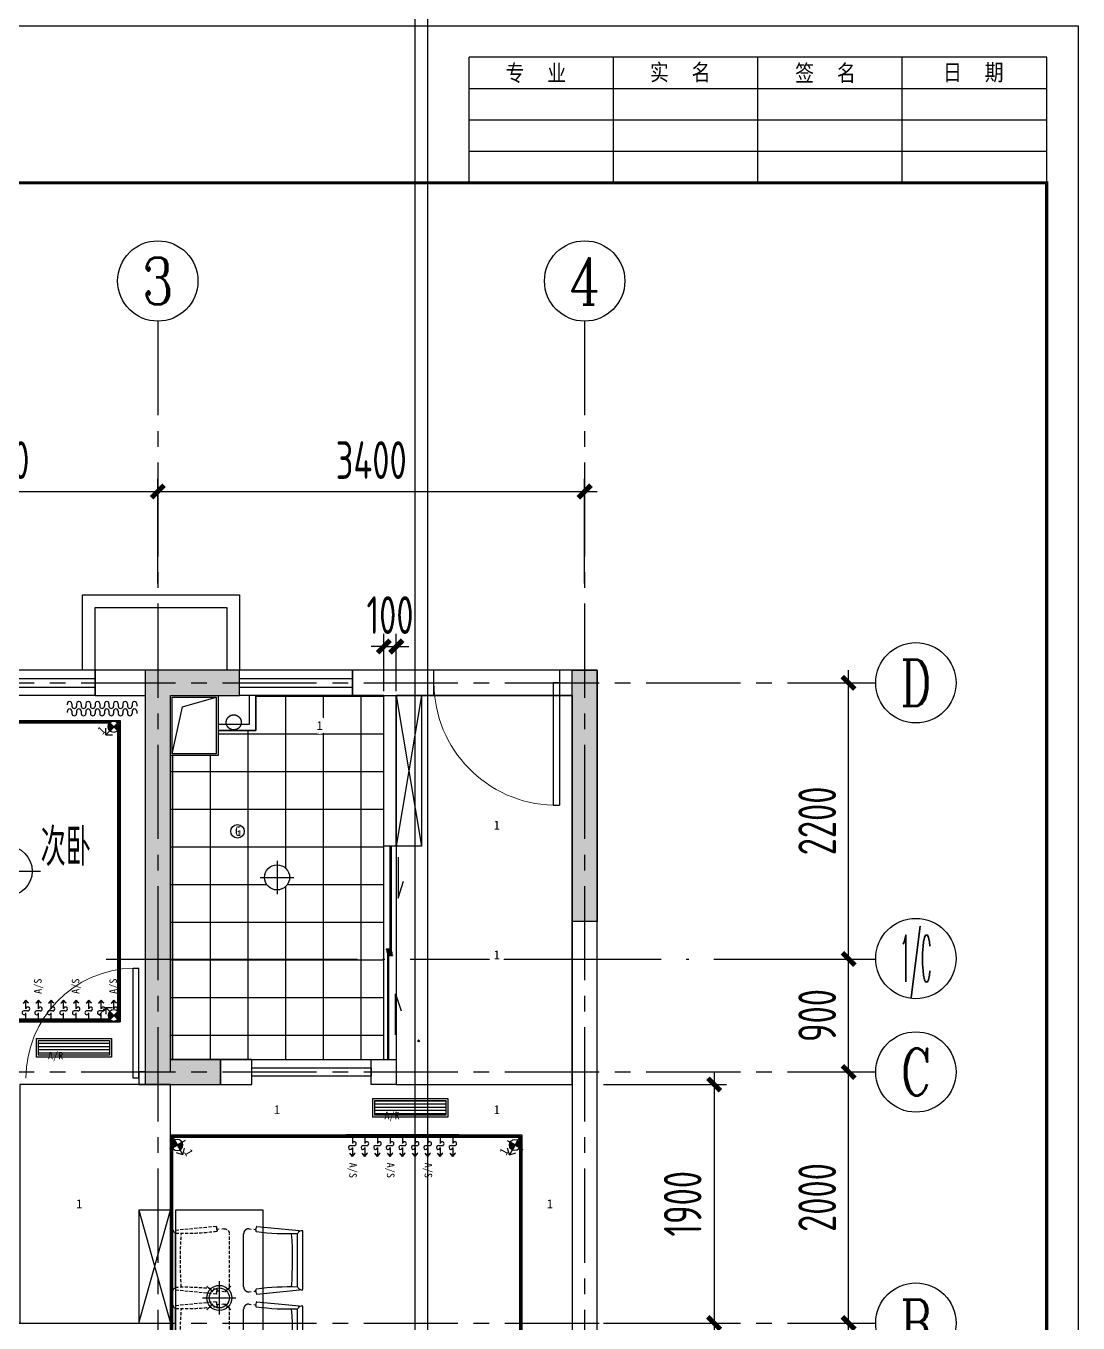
# Model space of a CAD drawing. Header units: millimetres. Extents: x -133666 to 880576, y -269375 to 86941.
# Drawn here: x 28824 to 37204, y -150793 to -140461 of the extents above; entities that cross this region are included whole.
import ezdxf
from ezdxf.enums import TextEntityAlignment as Align

# ---------------------------------------------------------------- set-up
doc = ezdxf.new("R2010")
doc.units = ezdxf.units.MM
doc.header["$LTSCALE"] = 1000
for name, pattern in [('6#轴网(1-4)20181120$0$11 12 17 18 19 20 21 22-ZW$0$DOTE', [2.42, 2, -0.2, 0.02, -0.2]), ('CENTER', [50.8, 31.75, -6.35, 6.35, -6.35]), ('CENTER2', [1.125, 0.75, -0.125, 0.125, -0.125]), ('DASH', [0.35, 0.25, -0.1]), ('DASHED', [19.05, 12.7, -6.35]), ('PS', [3200, 1500, -200, 1500]), ('TRATTEGGIATA2', [0.375, 0.25, -0.125])]:
    doc.linetypes.add(name, pattern=pattern)
doc.layers.get('0').update_dxf_attribs({"linetype": 'CONTINUOUS'})
doc.layers.get('Defpoints').update_dxf_attribs({"color": 6, "linetype": 'CONTINUOUS'})
for name, color, linetype in [('6#轴网(1-4)20181120$0$11 12 17 18 19 20 21 22-ZW$0$AXIS_轴号_A', 8, 'CONTINUOUS'), ('6#轴网(1-4)20181120$0$11 12 17 18 19 20 21 22-ZW$0$AXIS_轴文_A', 8, 'CONTINUOUS'), ('6#轴网(1-4)20181120$0$11 12 17 18 19 20 21 22-ZW$0$AXIS_轴线_A', 8, '6#轴网(1-4)20181120$0$11 12 17 18 19 20 21 22-ZW$0$DOTE'), ('6#轴网(1-4)20181120$0$AXIS_TEXT', 8, 'CONTINUOUS'), ('A-area', 23, 'CONTINUOUS'), ('A-FUR', 8, 'CONTINUOUS'), ('A-烟气道', 105, 'CONTINUOUS'), ('AXIS', 253, 'CENTER'), ('BORDER', 7, 'CONTINUOUS'), ('C-顶面灯具、灯带', 22, 'CONTINUOUS'), ('C-顶面设备（风口、换气扇、投影仪）', 7, 'CONTINUOUS'), ('C-顶面造型线', 32, 'CONTINUOUS'), ('DIM', 3, 'CONTINUOUS'), ('P-窗帘', 146, 'CONTINUOUS'), ('PS', 6, 'PS'), ('PUB_HATCH', 8, 'CONTINUOUS'), ('PUB_TEXT', 7, 'CONTINUOUS'), ('TEXT', 7, 'CONTINUOUS'), ('TQ', 7, 'CONTINUOUS'), ('WALL', 2, 'CONTINUOUS'), ('WINDOW', 4, 'CONTINUOUS'), ('剪力墙', 6, 'CONTINUOUS'), ('栏杆', 142, 'CONTINUOUS'), ('门', 9, 'CONTINUOUS')]:
    doc.layers.add(name, color=color, linetype=linetype)
doc.layers.add('S-ANNO-REVS', color=1, linetype='CONTINUOUS', true_color=0xff0000, plot=False)
doc.styles.add('6#轴网(1-4)20181120$0$11 12 17 18 19 20 21 22-ZW$0$_TCH_AXIS', font='COMPLEX', dxfattribs={"bigfont": 'GBCBIG'})
doc.styles.add('6#轴网(1-4)20181120$0$COMPLEX', font='COMPLEX')
doc.styles.add('DIM', font='', dxfattribs={"width": 0.7})
doc.styles.get("Standard").update_dxf_attribs({"font": 'tssdeng.shx', "bigfont": 'tssdchn.shx'})
doc.styles.add('TSSD_NORM', font='tssdeng.shx', dxfattribs={"bigfont": 'hztxt.shx'})
doc.styles.add('WORD-2', font='simhei.ttf')
doc.styles.add('ZZ', font='tssdeng.shx', dxfattribs={"width": 0.7, "bigfont": 'tssdchn.shx'})
doc.styles.add('图框－2', font='tssdeng.shx', dxfattribs={"width": 0.7, "bigfont": 'TSSDCHN.shx'})
doc.styles.get('DIM').set_extended_font_data('SimSun')
doc.dimstyles.new('TSSD_100_100', dxfattribs={"dimtxt": 300, "dimasz": 100, "dimexe": 100, "dimexo": 250, "dimgap": 100, "dimtad": 1, "dimdec": 0, "dimzin": 0, "dimdsep": 46, "dimtxsty": 'ZZ', "dimblk": 'ARCHTICK', "dimcen": 0, "dimdle": 100, "dimclrd": 256, "dimclrt": 7, "dimadec": 0, "dimazin": 0, "dimtfac": 1, "dimtdec": 0, "dimtix": 1, "dimtmove": 2, "dimatfit": 3, "dimfxl": 0, "dimtolj": 1, "dimtzin": 0, "dimarcsym": 0})
pattern_1 = [(0, (483.662, 0), (9e-15, 25.4), [])]

# ---------------------------------------------------------------- blocks, each defined once
blk = doc.blocks.new('6#轴网(1-4)20181120$0$_AXISO')
at = {"color": 8}
blk.add_circle((0, 0), 0.5, dxfattribs=at)
at = {"layer": '6#轴网(1-4)20181120$0$AXIS_TEXT', "color": 8, "style": '6#轴网(1-4)20181120$0$COMPLEX', "width": 1.041667}
blk.add_attdef('A', text='', height=0.56, dxfattribs=at).set_placement((-0.25, -0.28), (0.25, -0.28), align=Align.FIT)
blk = doc.blocks.new('_ArchTick')
at = {"color": 0, "linetype": 'ByBlock', "const_width": 0.4}
blk.add_lwpolyline([(-0.5, -0.5), (0.5, 0.5)], dxfattribs=at)
blk = doc.blocks.new('*D349')
at = {"layer": 'Defpoints', "color": 0}
for p in [(6800, 10424), (3400, 9440), (6800, 9440)]:
    blk.add_point(p, dxfattribs=at)
at = {"layer": 'DIM', "color": 0, "lineweight": -2}
for p, q in [((3400, 9690), (3400, 10524)), ((6800, 9690), (6800, 10524))]:
    blk.add_line(p, q, dxfattribs=at)
at = {"layer": 'DIM', "lineweight": -2}
blk.add_line((3300, 10424), (6900, 10424), dxfattribs=at)
at = {"layer": 'DIM', "lineweight": -2, "xscale": 100, "yscale": 100, "zscale": 100, "rotation": 180}
blk.add_blockref('_ArchTick', (3400, 10424), dxfattribs=at)
at = {"layer": 'DIM', "lineweight": -2, "xscale": 100, "yscale": 100, "zscale": 100}
blk.add_blockref('_ArchTick', (6800, 10424), dxfattribs=at)
at = {"layer": 'DIM', "color": 7, "insert": (5100, 10674), "char_height": 300, "attachment_point": 5, "style": 'ZZ'}
blk.add_mtext('\\A1;3400', dxfattribs=at)
blk = doc.blocks.new('*D351')
at = {"layer": 'Defpoints', "color": 0}
for p in [(8739, 3800), (8902, 3800), (8739, 100)]:
    blk.add_point(p, dxfattribs=at)
at = {"layer": 'DIM', "lineweight": -2}
blk.add_line((8902, 0), (8902, 3900), dxfattribs=at)
at = {"layer": 'DIM', "color": 0, "lineweight": -2}
for p, q in [((8989, 3800), (9002, 3800)), ((8989, 100), (9002, 100))]:
    blk.add_line(p, q, dxfattribs=at)
at = {"layer": 'DIM', "lineweight": -2, "xscale": 100, "yscale": 100, "zscale": 100}
for p, rotation in [((8902, 3800), 90), ((8902, 100), 270)]:
    blk.add_blockref('_ArchTick', p, dxfattribs=dict(at, rotation=rotation))
at = {"layer": 'DIM', "color": 7, "insert": (8652, 1950), "char_height": 300, "attachment_point": 5, "rotation": 90, "style": 'ZZ'}
blk.add_mtext('\\A1;3700', dxfattribs=at)
blk = doc.blocks.new('*D352')
at = {"layer": 'Defpoints', "color": 0}
for p in [(8739, 5800), (8902, 5800), (8739, 3800)]:
    blk.add_point(p, dxfattribs=at)
at = {"layer": 'DIM', "lineweight": -2}
blk.add_line((8902, 3700), (8902, 5900), dxfattribs=at)
at = {"layer": 'DIM', "color": 0, "lineweight": -2}
for p, q in [((8989, 5800), (9002, 5800)), ((8989, 3800), (9002, 3800))]:
    blk.add_line(p, q, dxfattribs=at)
at = {"layer": 'DIM', "lineweight": -2, "xscale": 100, "yscale": 100, "zscale": 100}
for p, rotation in [((8902, 5800), 90), ((8902, 3800), 270)]:
    blk.add_blockref('_ArchTick', p, dxfattribs=dict(at, rotation=rotation))
at = {"layer": 'DIM', "color": 7, "insert": (8652, 4800), "char_height": 300, "attachment_point": 5, "rotation": 90, "style": 'ZZ'}
blk.add_mtext('\\A1;2000', dxfattribs=at)
blk = doc.blocks.new('*D353')
at = {"layer": 'Defpoints', "color": 0}
for p in [(8739, 6700), (8902, 6700), (8739, 5800)]:
    blk.add_point(p, dxfattribs=at)
at = {"layer": 'DIM', "lineweight": -2}
blk.add_line((8902, 5700), (8902, 6800), dxfattribs=at)
at = {"layer": 'DIM', "color": 0, "lineweight": -2}
for p, q in [((8989, 6700), (9002, 6700)), ((8989, 5800), (9002, 5800))]:
    blk.add_line(p, q, dxfattribs=at)
at = {"layer": 'DIM', "lineweight": -2, "xscale": 100, "yscale": 100, "zscale": 100}
for p, rotation in [((8902, 6700), 90), ((8902, 5800), 270)]:
    blk.add_blockref('_ArchTick', p, dxfattribs=dict(at, rotation=rotation))
at = {"layer": 'DIM', "color": 7, "insert": (8652, 6250), "char_height": 300, "attachment_point": 5, "rotation": 90, "style": 'ZZ'}
blk.add_mtext('\\A1;900', dxfattribs=at)
blk = doc.blocks.new('*D354')
at = {"layer": 'Defpoints', "color": 0}
for p in [(8739, 8900), (8902, 8900), (8739, 6700)]:
    blk.add_point(p, dxfattribs=at)
at = {"layer": 'DIM', "lineweight": -2}
blk.add_line((8902, 6600), (8902, 9000), dxfattribs=at)
at = {"layer": 'DIM', "color": 0, "lineweight": -2}
for p, q in [((8989, 8900), (9002, 8900)), ((8989, 6700), (9002, 6700))]:
    blk.add_line(p, q, dxfattribs=at)
at = {"layer": 'DIM', "lineweight": -2, "xscale": 100, "yscale": 100, "zscale": 100}
for p, rotation in [((8902, 8900), 90), ((8902, 6700), 270)]:
    blk.add_blockref('_ArchTick', p, dxfattribs=dict(at, rotation=rotation))
at = {"layer": 'DIM', "color": 7, "insert": (8652, 7800), "char_height": 300, "attachment_point": 5, "rotation": 90, "style": 'ZZ'}
blk.add_mtext('\\A1;2200', dxfattribs=at)
blk = doc.blocks.new('*D356')
at = {"layer": 'Defpoints', "color": 0}
for p in [(3400, 10424), (800, 9440), (3400, 9440)]:
    blk.add_point(p, dxfattribs=at)
at = {"layer": 'DIM', "color": 0, "lineweight": -2}
for p, q in [((800, 9690), (800, 10524)), ((3400, 9690), (3400, 10524))]:
    blk.add_line(p, q, dxfattribs=at)
at = {"layer": 'DIM', "lineweight": -2}
blk.add_line((700, 10424), (3500, 10424), dxfattribs=at)
at = {"layer": 'DIM', "lineweight": -2, "xscale": 100, "yscale": 100, "zscale": 100, "rotation": 180}
blk.add_blockref('_ArchTick', (800, 10424), dxfattribs=at)
at = {"layer": 'DIM', "lineweight": -2, "xscale": 100, "yscale": 100, "zscale": 100}
blk.add_blockref('_ArchTick', (3400, 10424), dxfattribs=at)
at = {"layer": 'DIM', "color": 7, "insert": (2100, 10674), "char_height": 300, "attachment_point": 5, "style": 'ZZ'}
blk.add_mtext('\\A1;2600', dxfattribs=at)
blk = doc.blocks.new('*D762')
at = {"layer": 'Defpoints', "color": 0}
for p in [(31774, -145404), (31674, -146009), (31774, -146009)]:
    blk.add_point(p, dxfattribs=at)
at = {"layer": 'DIM', "color": 0, "lineweight": -2}
for p, q in [((31674, -145759), (31674, -145304)), ((31774, -145759), (31774, -145304))]:
    blk.add_line(p, q, dxfattribs=at)
at = {"layer": 'DIM', "lineweight": -2}
for p, q in [((31674, -145404), (31574, -145404)), ((31674, -145404), (31774, -145404)), ((31774, -145404), (31874, -145404))]:
    blk.add_line(p, q, dxfattribs=at)
at = {"layer": 'DIM', "lineweight": -2, "xscale": 100, "yscale": 100, "zscale": 100}
blk.add_blockref('_ArchTick', (31674, -145404), dxfattribs=at)
at = {"layer": 'DIM', "lineweight": -2, "xscale": 100, "yscale": 100, "zscale": 100, "rotation": 180}
blk.add_blockref('_ArchTick', (31774, -145404), dxfattribs=at)
at = {"layer": 'DIM', "color": 7, "insert": (31724, -145154), "char_height": 300, "attachment_point": 5, "style": 'ZZ'}
blk.add_mtext('\\A1;100', dxfattribs=at)
blk = doc.blocks.new('_TSHQ_H')
at = {"layer": 'TQ'}
for p, q in [((-92, 0), (-92, 20)), ((0, 20), (-92, 20)), ((-69, 0), (-69, 20)), ((-46, 0), (-46, 20)), ((-23, 0), (-23, 20)), ((0, 0), (0, 20)), ((0, 15), (-92, 15)), ((0, 10), (-92, 10)), ((0, 5), (-92, 5))]:
    blk.add_line(p, q, dxfattribs=at)
at = {"layer": 'TEXT', "style": 'TSSD_NORM'}
for s, p in [('专  业', (-81.37, 15.89)), ('实  名', (-58.38, 16)), ('签  名', (-35.23, 15.89)), ('日  期', (-11.69, 16))]:
    blk.add_text(s, height=3, dxfattribs=at).set_placement(p, align=Align.CENTER)
blk = doc.blocks.new('B20190319225928')
at = {"layer": 'BORDER'}
blk.add_lwpolyline([(0, 0), (0, 29700), (42000, 29700), (42000, 0)], close=True, dxfattribs=at)
at = {"layer": 'BORDER', "const_width": 50}
blk.add_lwpolyline([(2500, 500), (2500, 29200), (41500, 29200), (41500, 500)], close=True, dxfattribs=at)
at = {"layer": 'BORDER', "xscale": 100, "yscale": 100, "zscale": 100, "rotation": 90}
blk.add_blockref('_TSHQ_H', (2500, 29200), dxfattribs=at)
blk = doc.blocks.new('A3ktsjw')
at = {"layer": '栏杆'}
for points in [[(-26114, 169535), (-26114, 170135), (-24864, 170135), (-24864, 169535)], [(-26014, 169535), (-26014, 170035), (-24964, 170035), (-24964, 169535)]]:
    blk.add_lwpolyline(points, dxfattribs=at)
blk = doc.blocks.new('$DorLib2D$00000001')
for p, q in [((0.45, 0.975), (0.5, 0.975)), ((0.45, 0), (0.45, 0.975)), ((0.5, 0), (0.5, 0.975)), ((0.5, 0), (0.45, 0))]:
    blk.add_line(p, q)
at = {"lineweight": 13}
blk.add_arc((0.475, 0), 0.975, 91.4693, 180, dxfattribs=at)
blk = doc.blocks.new('$TCHSYS$WIN2D')
for p, q in [((-0.5, 0.5), (0.5, 0.5)), ((-0.5, 0.5), (-0.5, -0.5)), ((0.5, 0.5), (0.5, -0.5)), ((0.5, 0.1667), (-0.5, 0.1667)), ((0.5, -0.1667), (-0.5, -0.1667)), ((-0.5, -0.5), (0.5, -0.5))]:
    blk.add_line(p, q)
blk = doc.blocks.new('*U766')
at = {"linetype": 'DASHED', "ltscale": 5}
h = blk.add_hatch(dxfattribs=at)
h.set_pattern_fill('ANSI31', color=250, scale=8, angle=315, style=0)
h.set_pattern_definition(pattern_1)
h.paths.add_polyline_path([(584, 16), (584, 134), (16, 134), (16, 16)])
blk.add_line((0, 150), (0, 0))
at = {"color": 251}
blk.add_line((16, 134), (16, 16), dxfattribs=at)
blk.add_lwpolyline([(0, 150), (600, 150), (600, 0), (0, 0)])
blk.add_lwpolyline([(0, 150), (600, 150), (600, 0), (0, 0)])
blk.add_lwpolyline([(16, 134), (584, 134), (584, 16), (16, 16)], dxfattribs=at)
blk.add_lwpolyline([(16, 134), (584, 134), (584, 16), (16, 16)], dxfattribs=at)
at = {"style": 'WORD-2'}
blk.add_attdef('A/S_001', (248, 41), '', height=60, dxfattribs=at)
blk = doc.blocks.new('DIFF-WLL')
at = {"color": 7, "linetype": 'ByBlock'}
for p, q in [((0, 0), (2.05, 0)), ((5, 0), (4.28, 0.61)), ((4.28, 0.61), (4.76, 0)), ((2.95, 0), (4.76, 0)), ((5, 0), (4.28, -0.61)), ((4.28, -0.61), (4.76, 0))]:
    blk.add_line(p, q, dxfattribs=at)
for centre, radius, start, end in [((2.06, 0.44), 0.443, 4.4518, 269.236), ((-3.48, 0.01), 5.99, 356.4344, 4.4518), ((2.94, -0.44), 0.443, 169.2229, 89.236)]:
    blk.add_arc(centre, radius, start, end, dxfattribs=at)
blk = doc.blocks.new('*U388')
at = {"color": 251}
blk.add_line((0, 300), (0, 0), dxfattribs=at)
at = {"color": 251, "xscale": 34.56325301062316, "yscale": 34.56325301062316, "zscale": 34.56325301062316}
for p in [(0, 250), (0, 150), (0, 50)]:
    blk.add_blockref('DIFF-WLL', p, dxfattribs=at)
at = {"style": 'WORD-2'}
blk.add_attdef('A/S', (222, 25), '', height=60, dxfattribs=at)
blk = doc.blocks.new('嵌入式筒灯')
at = {"color": 250}
blk.add_wipeout([(42.2, -42.7), (44.8, -40), (47.2, -37.1), (49.4, -34.1), (51.5, -30.9), (53.3, -27.6), (54.9, -24.2), (56.3, -20.7), (57.5, -17.1), (58.5, -13.5), (59.2, -9.8), (59.7, -6), (60, -2.3), (60, 1.5), (59.8, 5.3), (59.4, 9), (58.7, 12.7), (57.8, 16.4), (56.6, 20), (55.2, 23.5), (53.7, 26.9), (51.9, 30.2), (49.9, 33.4), (47.7, 36.5), (45.3, 39.4), (42.7, 42.2), (40, 44.8), (37.1, 47.2), (34.1, 49.4), (30.9, 51.5), (27.6, 53.3), (24.2, 54.9), (20.7, 56.3), (17.1, 57.5), (13.5, 58.5), (9.8, 59.2), (6, 59.7), (2.3, 60), (-1.5, 60), (-5.3, 59.8), (-9, 59.4), (-12.7, 58.7), (-16.4, 57.8), (-20, 56.6), (-23.5, 55.2), (-26.9, 53.7), (-30.2, 51.9), (-33.4, 49.9), (-36.5, 47.7), (-39.4, 45.3), (-42.2, 42.7), (-44.8, 40), (-47.2, 37.1), (-49.4, 34.1), (-51.5, 30.9), (-53.3, 27.6), (-54.9, 24.2), (-56.3, 20.7), (-57.5, 17.1), (-58.5, 13.5), (-59.2, 9.8), (-59.7, 6), (-60, 2.3), (-60, -1.5), (-59.8, -5.3), (-59.4, -9), (-58.7, -12.7), (-57.8, -16.4), (-56.6, -20), (-55.2, -23.5), (-53.7, -26.9), (-51.9, -30.2), (-49.9, -33.4), (-47.7, -36.5), (-45.3, -39.4), (-42.7, -42.2), (-40, -44.8), (-37.1, -47.2), (-34.1, -49.4), (-30.9, -51.5), (-27.6, -53.3), (-24.2, -54.9), (-20.7, -56.3), (-17.1, -57.5), (-13.5, -58.5), (-9.8, -59.2), (-6, -59.7), (-2.3, -60), (1.5, -60), (5.3, -59.8), (9, -59.4), (12.7, -58.7), (16.4, -57.8), (20, -56.6), (23.5, -55.2), (26.9, -53.7), (30.2, -51.9), (33.4, -49.9), (36.5, -47.7), (39.4, -45.3)], dxfattribs=at)
at = {"color": 251, "style": 'WORD-2'}
blk.add_attdef('1', text='', height=64, dxfattribs=at).set_placement((0, 0), align=Align.MIDDLE)
blk = doc.blocks.new('*U201')
at = {"color": 250}
blk.add_wipeout([(28.1, -28.5), (29.8, -26.7), (31.5, -24.7), (33, -22.7), (34.3, -20.6), (35.5, -18.4), (36.6, -16.1), (37.6, -13.8), (38.4, -11.4), (39, -9), (39.5, -6.5), (39.8, -4), (40, -1.5), (40, 1), (39.9, 3.5), (39.6, 6), (39.1, 8.5), (38.5, 10.9), (37.7, 13.3), (36.8, 15.7), (35.8, 17.9), (34.6, 20.1), (33.2, 22.3), (31.8, 24.3), (30.2, 26.3), (28.5, 28.1), (26.7, 29.8), (24.7, 31.5), (22.7, 33), (20.6, 34.3), (18.4, 35.5), (16.1, 36.6), (13.8, 37.6), (11.4, 38.4), (9, 39), (6.5, 39.5), (4, 39.8), (1.5, 40), (-1, 40), (-3.5, 39.9), (-6, 39.6), (-8.5, 39.1), (-10.9, 38.5), (-13.3, 37.7), (-15.7, 36.8), (-17.9, 35.8), (-20.1, 34.6), (-22.3, 33.2), (-24.3, 31.8), (-26.3, 30.2), (-28.1, 28.5), (-29.8, 26.7), (-31.5, 24.7), (-33, 22.7), (-34.3, 20.6), (-35.5, 18.4), (-36.6, 16.1), (-37.6, 13.8), (-38.4, 11.4), (-39, 9), (-39.5, 6.5), (-39.8, 4), (-40, 1.5), (-40, -1), (-39.9, -3.5), (-39.6, -6), (-39.1, -8.5), (-38.5, -10.9), (-37.7, -13.3), (-36.8, -15.7), (-35.8, -17.9), (-34.6, -20.1), (-33.2, -22.3), (-31.8, -24.3), (-30.2, -26.3), (-28.5, -28.1), (-26.7, -29.8), (-24.7, -31.5), (-22.7, -33), (-20.6, -34.3), (-18.4, -35.5), (-16.1, -36.6), (-13.8, -37.6), (-11.4, -38.4), (-9, -39), (-6.5, -39.5), (-4, -39.8), (-1.5, -40), (1, -40), (3.5, -39.9), (6, -39.6), (8.5, -39.1), (10.9, -38.5), (13.3, -37.7), (15.7, -36.8), (17.9, -35.8), (20.1, -34.6), (22.3, -33.2), (24.3, -31.8), (26.3, -30.2)], dxfattribs=at)
h = blk.add_hatch(color=250)
edge = h.paths.add_edge_path()
edge.add_arc((0, 0), 40, 90, 180)
edge.add_line((-40, 0), (0, 0))
edge.add_line((0, 0), (0, 40))
edge = h.paths.add_edge_path()
edge.add_arc((0, 0), 40, 270, 360)
edge.add_line((40, 0), (0, 0))
edge.add_line((0, 0), (0, -40))
at = {"color": 251}
for p, q in [((-64, 0), (80, 0)), ((-40, 0), (40, 0)), ((0, -64), (0, 64)), ((0, 40), (0, -40)), ((80, 0), (46.4, 33.6)), ((80, 0), (46.4, -33.6))]:
    blk.add_line(p, q, dxfattribs=at)
blk.add_circle((0, 0), 40)
at = {"style": 'WORD-2'}
blk.add_attdef('1', (19.6, -92.8), '', height=60, dxfattribs=at)
blk = doc.blocks.new('条形风口')
at = {"linetype": 'DASHED', "ltscale": 5}
h = blk.add_hatch(dxfattribs=at)
h.set_pattern_fill('ANSI31', color=250, scale=8, angle=315, style=0)
h.set_pattern_definition(pattern_1)
h.paths.add_polyline_path([(584, 16), (584, 134), (16, 134), (16, 16)])
blk.add_line((0, 150), (0, 0))
at = {"color": 251}
blk.add_line((16, 134), (16, 16), dxfattribs=at)
blk.add_lwpolyline([(0, 150), (600, 150), (600, 0), (0, 0)])
blk.add_lwpolyline([(0, 150), (600, 150), (600, 0), (0, 0)])
blk.add_lwpolyline([(16, 134), (584, 134), (584, 16), (16, 16)], dxfattribs=at)
blk.add_lwpolyline([(16, 134), (584, 134), (584, 16), (16, 16)], dxfattribs=at)
at = {"style": 'WORD-2'}
blk.add_attdef('A/S_001', (248, 41), '', height=60, dxfattribs=at)
blk = doc.blocks.new('A$C40BE60D6')
blk.add_circle((180, 180), 180)
at = {"style": '图框－2', "width": 0.7}
blk.add_text('G', height=259, dxfattribs=at).set_placement((127, 54))
at = {"ltscale": 0.15, "insert": (122, 310), "char_height": 250, "width": 119.17, "attachment_point": 1, "style": 'DIM'}
blk.add_mtext('G', dxfattribs=at)
blk = doc.blocks.new('*U197')
at = {"color": 251}
blk.add_circle((0, 0), 120, dxfattribs=at)
at = {"color": 250}
blk.add_wipeout([(105.4, -106.8), (111.9, -100), (118, -92.8), (123.6, -85.2), (128.7, -77.2), (133.3, -69), (137.3, -60.5), (140.9, -51.8), (143.8, -42.8), (146.2, -33.7), (148.1, -24.5), (149.3, -15.1), (150, -5.7), (150, 3.7), (149.5, 13.1), (148.4, 22.5), (146.7, 31.8), (144.4, 40.9), (141.5, 49.9), (138.1, 58.7), (134.2, 67.3), (129.7, 75.5), (124.7, 83.5), (119.2, 91.2), (113.2, 98.5), (106.8, 105.4), (100, 111.9), (92.8, 118), (85.2, 123.6), (77.2, 128.7), (69, 133.3), (60.5, 137.3), (51.8, 140.9), (42.8, 143.8), (33.7, 146.2), (24.5, 148.1), (15.1, 149.3), (5.7, 150), (-3.7, 150), (-13.1, 149.5), (-22.5, 148.4), (-31.8, 146.7), (-40.9, 144.4), (-49.9, 141.5), (-58.7, 138.1), (-67.3, 134.2), (-75.5, 129.7), (-83.5, 124.7), (-91.2, 119.2), (-98.5, 113.2), (-105.4, 106.8), (-111.9, 100), (-118, 92.8), (-123.6, 85.2), (-128.7, 77.2), (-133.3, 69), (-137.3, 60.5), (-140.9, 51.8), (-143.8, 42.8), (-146.2, 33.7), (-148.1, 24.5), (-149.3, 15.1), (-150, 5.7), (-150, -3.7), (-149.5, -13.1), (-148.4, -22.5), (-146.7, -31.8), (-144.4, -40.9), (-141.5, -49.9), (-138.1, -58.7), (-134.2, -67.3), (-129.7, -75.5), (-124.7, -83.5), (-119.2, -91.2), (-113.2, -98.5), (-106.8, -105.4), (-100, -111.9), (-92.8, -118), (-85.2, -123.6), (-77.2, -128.7), (-69, -133.3), (-60.5, -137.3), (-51.8, -140.9), (-42.8, -143.8), (-33.7, -146.2), (-24.5, -148.1), (-15.1, -149.3), (-5.7, -150), (3.7, -150), (13.1, -149.5), (22.5, -148.4), (31.8, -146.7), (40.9, -144.4), (49.9, -141.5), (58.7, -138.1), (67.3, -134.2), (75.5, -129.7), (83.5, -124.7), (91.2, -119.2), (98.5, -113.2)], dxfattribs=at)
at = {"color": 251, "ltscale": 2}
for p, q in [((0, 200), (0, -200)), ((-200, 0), (200, 0))]:
    blk.add_line(p, q, dxfattribs=at)
blk.add_circle((0, 0), 150)
blk = doc.blocks.new('B14-1')
for p, q in [((-933, 124), (-933, 148)), ((-837, 148), (-837, 100)), ((-741, 148), (-741, 100)), ((-645, 148), (-645, 100)), ((-549, 148), (-549, 100)), ((-453, 148), (-453, 100)), ((-357, 148), (-357, 100)), ((-261, 148), (-261, 100)), ((-165, 148), (-165, 100)), ((-69, 148), (-69, 100)), ((27, 148), (27, 100)), ((123, 148), (123, 100)), ((219, 148), (219, 100)), ((315, 148), (315, 100)), ((411, 148), (411, 100)), ((507, 148), (507, 100))]:
    blk.add_line(p, q)
blk.add_lwpolyline([(-933, 124, 0, 0, 0), (-1137, 124, 90, 0, 0), (-1245, 124, 0, 0, 0)], format="xyseb")
for centre, start, end in [((-885, 148), 360, 180.0002), ((-789, 100), 180, 360), ((-693, 148), 360, 180.0002), ((-597, 100), 180, 360), ((-501, 148), 360, 180.0002), ((-405, 100), 180, 360), ((-309, 148), 360, 180.0002), ((-213, 100), 180, 360), ((-117, 148), 360, 180.0002), ((-21, 100), 180, 0), ((75, 148), 0, 180.0002), ((171, 100), 180, 0), ((267, 148), 0, 180.0002), ((363, 100), 180, 0), ((459, 148), 0, 180.0002)]:
    blk.add_arc(centre, 48, start, end)
blk = doc.blocks.new('*U226')
at = {"color": 250}
blk.add_wipeout([(70, -71), (75, -67), (79, -62), (82, -57), (86, -51), (89, -46), (92, -40), (94, -35), (96, -29), (97, -22), (99, -16), (100, -10), (100, -4), (100, 2), (100, 9), (99, 15), (98, 21), (96, 27), (94, 33), (92, 39), (89, 45), (86, 50), (83, 56), (79, 61), (75, 66), (71, 70), (67, 75), (62, 79), (57, 82), (51, 86), (46, 89), (40, 92), (35, 94), (29, 96), (22, 97), (16, 99), (10, 100), (4, 100), (-2, 100), (-9, 100), (-15, 99), (-21, 98), (-27, 96), (-33, 94), (-39, 92), (-45, 89), (-50, 86), (-56, 83), (-61, 79), (-66, 75), (-70, 71), (-75, 67), (-79, 62), (-82, 57), (-86, 51), (-89, 46), (-92, 40), (-94, 35), (-96, 29), (-97, 22), (-99, 16), (-100, 10), (-100, 4), (-100, -2), (-100, -9), (-99, -15), (-98, -21), (-96, -27), (-94, -33), (-92, -39), (-89, -45), (-86, -50), (-83, -56), (-79, -61), (-75, -66), (-71, -70), (-67, -75), (-62, -79), (-57, -82), (-51, -86), (-46, -89), (-40, -92), (-35, -94), (-29, -96), (-22, -97), (-16, -99), (-10, -100), (-4, -100), (2, -100), (9, -100), (15, -99), (21, -98), (27, -96), (33, -94), (39, -92), (45, -89), (50, -86), (56, -83), (61, -79), (66, -75)], dxfattribs=at)
at = {"color": 251, "ltscale": 2}
for p, q in [((0, 133), (0, -133)), ((-133, 0), (133, 0)), ((-98, 94), (-51, 48)), ((48, 51), (91, 94)), ((-98, -94), (-51, -48)), ((48, -51), (91, -94))]:
    blk.add_line(p, q, dxfattribs=at)
blk.add_circle((0, 0), 100)
at = {"color": 251}
blk.add_circle((0, 0), 80, dxfattribs=at)
blk = doc.blocks.new('*D780')
at = {"layer": 'Defpoints', "color": 0}
for p in [(33174, -148893), (33174, -150793), (34305, -150793)]:
    blk.add_point(p, dxfattribs=at)
at = {"layer": 'DIM', "color": 0, "lineweight": -2}
for p, q in [((33424, -148893), (34405, -148893)), ((33424, -150793), (34405, -150793))]:
    blk.add_line(p, q, dxfattribs=at)
at = {"layer": 'DIM', "lineweight": -2}
blk.add_line((34305, -148793), (34305, -150893), dxfattribs=at)
at = {"layer": 'DIM', "lineweight": -2, "xscale": 100, "yscale": 100, "zscale": 100}
for p, rotation in [((34305, -148893), 90), ((34305, -150793), 270)]:
    blk.add_blockref('_ArchTick', p, dxfattribs=dict(at, rotation=rotation))
at = {"layer": 'DIM', "color": 7, "insert": (34055, -149843), "char_height": 300, "attachment_point": 5, "rotation": 90, "style": 'ZZ'}
blk.add_mtext('\\A1;1900', dxfattribs=at)
blk = doc.blocks.new('chair4')
at = {"linetype": 'DASH', "ltscale": 200}
for p, q in [((-470, 211), (-470, -211)), ((-426, 250), (-410, 249)), ((-426, -250), (-410, -249))]:
    blk.add_line(p, q, dxfattribs=at)
at = {"ltscale": 20}
for p, q in [((-389, 247), (-372, 245)), ((-365, 269), (0, 234)), ((-40, 214), (-40, -214)), ((0, 234), (0, -234)), ((-389, -247), (-372, -245)), ((-365, -269), (0, -234))]:
    blk.add_line(p, q, dxfattribs=at)
at = {"linetype": 'DASH', "ltscale": 200, "extrusion": (0, 0, -1)}
for centre, start_param, end_param in [((-430, 211), 3.926991, 5.586837), ((-430, -211), 2.267145, 3.926991)]:
    blk.add_ellipse(centre, major_axis=(28.3, 28.3), ratio=1, start_param=start_param, end_param=end_param, dxfattribs=at)
at = {"ltscale": 20, "extrusion": (0, 0, -1)}
for centre, major_axis, ratio, start_param, end_param in [((-366, 237), (5.66, -5.66), 1, 0.914477, 2.702691), ((-440, 264), (50.3, 50.3), 1, 0.774487, 1.131895), ((-365, 265), (2.83, 2.83), 1, 3.91608, 5.586837), ((-125, 1886), (-1792, 85), 0.932857, 4.621064, 4.803714), ((-2033, -2), (-3, 2384), 0.819086, 1.481782, 1.659811), ((-6, 198), (26.3, 26.3), 1, 4.375488, 5.671939), ((-366, -237), (5.66, 5.66), 1, 3.580494, 5.368708), ((-440, -264), (50.3, -50.3), 1, -1.131895, -0.774487), ((-365, -265), (2.83, -2.83), 1, 0.696349, 2.367105), ((-125, -1886), (1792, 85), 0.932857, 4.621064, 4.803714), ((-6, -198), (26.3, 26.3), 1, 2.182042, 3.478494)]:
    blk.add_ellipse(centre, major_axis=major_axis, ratio=ratio, start_param=start_param, end_param=end_param, dxfattribs=at)
blk = doc.blocks.new('222')
at = {"linetype": 'TRATTEGGIATA2', "ltscale": 0.1}
for p, q in [((131, 375), (166, 740)), ((669, 375), (634, 740)), ((731, 375), (766, 740)), ((1269, 375), (1234, 740)), ((150, 314), (151, 330)), ((153, 351), (155, 368)), ((647, 351), (645, 368)), ((650, 314), (649, 330)), ((750, 314), (751, 330)), ((753, 351), (755, 368)), ((1247, 351), (1245, 368)), ((1250, 314), (1249, 330)), ((189, 270), (611, 270)), ((789, 270), (1211, 270))]:
    blk.add_line(p, q, dxfattribs=at)
at = {"ltscale": 20}
for p, q in [((166, 740), (634, 740)), ((766, 740), (1234, 740)), ((186, 700), (614, 700)), ((786, 700), (1214, 700))]:
    blk.add_line(p, q, dxfattribs=at)
blk.add_lwpolyline([(0, 0), (1400, 0), (1400, 700), (0, 700)], close=True)
at = {"ltscale": 20, "extrusion": (0, 0, -1)}
for centre, start_param, end_param in [((202, 734), 4.375488, 5.671939), ((598, 734), 2.182042, 3.478494), ((802, 734), 4.375488, 5.671939), ((1198, 734), 2.182042, 3.478494)]:
    blk.add_ellipse(centre, major_axis=(-26.3, 26.3), ratio=1, start_param=start_param, end_param=end_param, dxfattribs=at)
at = {"linetype": 'TRATTEGGIATA2', "ltscale": 0.1, "extrusion": (0, 0, -1)}
for centre, major_axis, ratio, start_param, end_param in [((-1486, 615), (85, 1792), 0.932857, 1.479471, 1.662121), ((402, -1293), (2384, 3), 0.819086, 4.623375, 4.801403), ((2286, 615), (-85, 1792), 0.932857, 4.621064, 4.803714), ((-886, 615), (85, 1792), 0.932857, 1.479471, 1.662121), ((1002, -1293), (2384, 3), 0.819086, 4.623375, 4.801403), ((2886, 615), (-85, 1792), 0.932857, 4.621064, 4.803714), ((135, 375), (-2.83, 2.83), 1, 3.91608, 5.586837), ((136, 300), (-50.3, 50.3), 1, 0.774487, 1.131895), ((189, 310), (-28.3, 28.3), 1, 3.926991, 5.586837), ((163, 374), (5.66, 5.66), 1, 0.914477, 2.702691), ((611, 310), (-28.3, 28.3), 1, 2.267145, 3.926991), ((637, 374), (-5.66, 5.66), 1, 3.580494, 5.368708), ((664, 300), (50.3, 50.3), 1, -1.131895, -0.774487), ((665, 375), (2.83, 2.83), 1, 0.696349, 2.367105), ((735, 375), (-2.83, 2.83), 1, 3.91608, 5.586837), ((736, 300), (-50.3, 50.3), 1, 0.774487, 1.131895), ((789, 310), (-28.3, 28.3), 1, 3.926991, 5.586837), ((763, 374), (5.66, 5.66), 1, 0.914477, 2.702691), ((1211, 310), (-28.3, 28.3), 1, 2.267145, 3.926991), ((1237, 374), (-5.66, 5.66), 1, 3.580494, 5.368708), ((1264, 300), (50.3, 50.3), 1, -1.131895, -0.774487), ((1265, 375), (2.83, 2.83), 1, 0.696349, 2.367105)]:
    blk.add_ellipse(centre, major_axis=major_axis, ratio=ratio, start_param=start_param, end_param=end_param, dxfattribs=at)
at = {"xscale": -1, "rotation": 90}
for p in [(400, -314), (1000, -314)]:
    blk.add_blockref('chair4', p, dxfattribs=at)
blk = doc.blocks.new('B20190222125856')
at = {"layer": '6#轴网(1-4)20181120$0$11 12 17 18 19 20 21 22-ZW$0$AXIS_轴线_A'}
blk.add_line((2989.5, 6700), (9118.2, 6700), dxfattribs=at)
at = {"layer": 'AXIS', "linetype": 'CENTER2'}
for p, q in [((3400, 11781), (3400, -2685.7)), ((6800, 11781), (6800, -2685.7)), ((-2834.7, 8900), (9118.1, 8900)), ((-2834.7, 5800), (9118.1, 5800)), ((-2834.7, 3800), (9118.1, 3800))]:
    blk.add_line(p, q, dxfattribs=at)
at = {"layer": '6#轴网(1-4)20181120$0$11 12 17 18 19 20 21 22-ZW$0$AXIS_轴号_A'}
ref = blk.add_blockref('6#轴网(1-4)20181120$0$_AXISO', (3400, 12101), dxfattribs=dict(at, xscale=640, yscale=640, zscale=640))
ref.add_attrib('A', '3', dxfattribs={"layer": '6#轴网(1-4)20181120$0$11 12 17 18 19 20 21 22-ZW$0$AXIS_轴文_A', "height": 372.8, "style": '6#轴网(1-4)20181120$0$11 12 17 18 19 20 21 22-ZW$0$_TCH_AXIS'}).set_placement((3275.7, 11914.6), (3524.3, 11914.6), align=Align.FIT)
ref = blk.add_blockref('6#轴网(1-4)20181120$0$_AXISO', (6800, 12101), dxfattribs=dict(at, xscale=640, yscale=640, zscale=640))
ref.add_attrib('A', '4', dxfattribs={"layer": '6#轴网(1-4)20181120$0$11 12 17 18 19 20 21 22-ZW$0$AXIS_轴文_A', "height": 372.8, "style": '6#轴网(1-4)20181120$0$11 12 17 18 19 20 21 22-ZW$0$_TCH_AXIS', "width": 0.875}).set_placement((6675.7, 11914.6), (6924.3, 11914.6), align=Align.FIT)
at = {"layer": '6#轴网(1-4)20181120$0$11 12 17 18 19 20 21 22-ZW$0$AXIS_轴号_A', "color": 6}
ref = blk.add_blockref('6#轴网(1-4)20181120$0$_AXISO', (9438.1, 8900), dxfattribs=dict(at, xscale=640, yscale=640, zscale=640))
ref.add_attrib('A', 'D', dxfattribs={"layer": '6#轴网(1-4)20181120$0$11 12 17 18 19 20 21 22-ZW$0$AXIS_轴文_A', "height": 372.8, "style": '6#轴网(1-4)20181120$0$11 12 17 18 19 20 21 22-ZW$0$_TCH_AXIS', "width": 0.823529}).set_placement((9313.9, 8713.6), (9562.4, 8713.6), align=Align.FIT)
ref = blk.add_blockref('6#轴网(1-4)20181120$0$_AXISO', (9438.2, 6703.8), dxfattribs=dict(at, xscale=640, yscale=640, zscale=640))
ref.add_attrib('A', '1/C', dxfattribs={"layer": '6#轴网(1-4)20181120$0$11 12 17 18 19 20 21 22-ZW$0$AXIS_轴文_A', "height": 372.76, "style": '6#轴网(1-4)20181120$0$11 12 17 18 19 20 21 22-ZW$0$_TCH_AXIS', "width": 0.269231}).set_placement((9313.9, 6517.5), (9562.4, 6517.5), align=Align.FIT)
ref = blk.add_blockref('6#轴网(1-4)20181120$0$_AXISO', (9438.1, 5800), dxfattribs=dict(at, xscale=640, yscale=640, zscale=640))
ref.add_attrib('A', 'C', dxfattribs={"layer": '6#轴网(1-4)20181120$0$11 12 17 18 19 20 21 22-ZW$0$AXIS_轴文_A', "height": 372.8, "style": '6#轴网(1-4)20181120$0$11 12 17 18 19 20 21 22-ZW$0$_TCH_AXIS', "width": 0.933333}).set_placement((9313.9, 5613.6), (9562.4, 5613.6), align=Align.FIT)
ref = blk.add_blockref('6#轴网(1-4)20181120$0$_AXISO', (9438.1, 3800), dxfattribs=dict(at, xscale=640, yscale=640, zscale=640))
ref.add_attrib('A', 'B', dxfattribs={"layer": '6#轴网(1-4)20181120$0$11 12 17 18 19 20 21 22-ZW$0$AXIS_轴文_A', "height": 372.8, "style": '6#轴网(1-4)20181120$0$11 12 17 18 19 20 21 22-ZW$0$_TCH_AXIS', "width": 0.823529}).set_placement((9313.9, 3613.6), (9562.4, 3613.6), align=Align.FIT)
at = {"layer": 'DIM'}
for base, p1, p2, picture, middle in [((3400, 10424), (800, 9440.5), (3400, 9440.5), '*D356', (2100, 10674)), ((6800, 10424), (3400, 9440.5), (6800, 9440.5), '*D349', (5100, 10674))]:
    dim = blk.add_linear_dim(base=base, p1=p1, p2=p2, dimstyle='TSSD_100_100', dxfattribs=at)
    dim.commit()
    dim.dimension.update_dxf_attribs({"geometry": picture, "text_midpoint": middle})
for base, p1, p2, picture, middle in [((8902.1, 8900), (8738.9, 6700), (8738.9, 8900), '*D354', (8652.1, 7800)), ((8902.1, 6700), (8738.9, 5800), (8738.9, 6700), '*D353', (8652.1, 6250)), ((8902.1, 5800), (8738.9, 3800), (8738.9, 5800), '*D352', (8652.1, 4800)), ((8902.1, 3800), (8738.9, 100), (8738.9, 3800), '*D351', (8652.1, 1950))]:
    dim = blk.add_linear_dim(base=base, p1=p1, p2=p2, angle=90, dimstyle='TSSD_100_100', dxfattribs=at)
    dim.commit()
    dim.dimension.update_dxf_attribs({"geometry": picture, "text_midpoint": middle})

msp = doc.modelspace()

# ---------------------------------------------------------------- hatches: boundary and pattern name
at = {"layer": 'C-顶面造型线'}
h = msp.add_hatch(dxfattribs=at)
h.set_pattern_fill('_USER,_O', color=35, scale=300, double=1, pattern_type=0)
h.set_pattern_definition([(0, (26692.9, 2400), (0, 300), []), (90, (26692.9, 2400), (-300, 2e-14), [])])
h.paths.add_polyline_path([(29974, -148693.3), (31674, -148693.3), (31674, -145793.3), (30654, -145793.3), (30654, -146073.3), (30354, -146073.3), (30354, -146273.3), (29974, -146273.3)])
at = {"layer": 'PUB_HATCH'}
for points in [[(30374, -148693.3), (29974, -148693.3), (29974, -145793.3), (30524, -145793.3), (30524, -145593.3), (29774, -145593.3), (29774, -148893.3), (29974, -148893.3), (30374, -148893.3)], [(33174, -145593.3), (33374, -145593.3), (33374, -147593.3), (33174, -147593.3), (33174, -145793.3)]]:
    msp.add_hatch(color=256, dxfattribs=at).paths.add_polyline_path(points)
at = {"layer": '门'}
h = msp.add_hatch(dxfattribs=at)
h.set_pattern_fill('!PYH_GALSSC', color=250, scale=10, angle=450, style=0)
h.set_pattern_definition([(315, (31733.967, -146803.919), (9.9999, 9.9999), []), (45, (31733.967, -146803.919), (-9.9999, 9.9999), [])])
h.paths.add_polyline_path([(31726, -146991.3), (31732, -146991.3), (31734, -146993.3), (31734, -147844.3), (31732, -147846.3), (31726, -147846.3), (31724, -147844.3), (31724, -146993.3)])
h = msp.add_hatch(dxfattribs=at)
h.set_pattern_fill('!PYH_GALSSC', color=250, scale=10, angle=450, style=0)
h.set_pattern_definition([(45, (31713.967, -148775.734), (9.9999, -9.9999), []), (315, (31713.967, -148775.734), (-9.9999, -9.9999), [])])
h.paths.add_polyline_path([(31706, -148688.3), (31712, -148688.3), (31714, -148686.3), (31714, -147835.4), (31712, -147833.4), (31706, -147833.4), (31704, -147835.4), (31704, -148686.3)])

# ---------------------------------------------------------------- linework, layer by layer
at = {"layer": 'A-FUR'}
for p, q in [((31774, -145793.3), (31974, -146993.3)), ((31974, -145793.3), (31774, -146993.3)), ((29724, -150793.3), (29974, -149893.3)), ((29724, -149893.3), (29974, -150793.3))]:
    msp.add_line(p, q, dxfattribs=at)
for p in [(31924, -60536.6), (32024, -60536.6)]:
    msp.add_xline(p, (0, 1), dxfattribs=at)
for points in [[(31974, -146993.3), (31774, -146993.3), (31774, -145793.3), (31974, -145793.3)], [(29974, -150793.3), (29974, -149893.3), (29724, -149893.3), (29724, -150793.3)]]:
    msp.add_lwpolyline(points, close=True, dxfattribs=at)
at = {"layer": 'A-烟气道'}
for points in [[(29974, -145793.3), (30354, -145793.3), (30354, -146273.3), (29974, -146273.3)], [(29974, -145793.3), (30354, -145793.3), (30354, -146273.3), (29974, -146273.3)], [(29989, -145808.3), (30339, -145808.3), (30339, -146258.3), (29989, -146258.3)], [(29989, -145808.3), (30339, -145808.3), (30339, -146258.3), (29989, -146258.3)]]:
    msp.add_lwpolyline(points, close=True, dxfattribs=at)
msp.add_lwpolyline([(29989, -146258.3), (30071.8, -145885.5), (30339, -145808.3)], dxfattribs=at)
msp.add_lwpolyline([(29989, -146258.3), (30071.8, -145885.5), (30339, -145808.3)], dxfattribs=at)
at = {"layer": 'C-顶面造型线'}
for points in [[(31774, -148893.3), (33174, -148893.3), (33174, -145793.3), (31774, -145793.3)], [(27774, -145993.3), (29574, -145993.3), (29574, -148393.3), (27774, -148393.3)], [(29974, -148893.3), (28774, -148893.3), (28774, -150793.3), (29974, -150793.3)], [(32774, -154193.3), (29974, -154193.3), (29974, -149293.3), (32774, -149293.3)]]:
    msp.add_lwpolyline(points, close=True, dxfattribs=at)
at = {"layer": 'C-顶面造型线', "color": 35}
for points in [[(27784, -146003.3), (29564, -146003.3), (29564, -148383.3), (27784, -148383.3)], [(27794, -146013.3), (29554, -146013.3), (29554, -148373.3), (27794, -148373.3)], [(32764, -154183.3), (29984, -154183.3), (29984, -149303.3), (32764, -149303.3)], [(32754, -154173.3), (29994, -154173.3), (29994, -149313.3), (32754, -149313.3)]]:
    msp.add_lwpolyline(points, close=True, dxfattribs=at)
at = {"layer": 'PS', "ltscale": 0.5}
msp.add_circle((30479, -146008.3), 60, dxfattribs=at)
at = {"layer": 'S-ANNO-REVS'}
for p in [(32574, -146826.7), (32574, -147860)]:
    msp.add_point(p, dxfattribs=at)
at = {"layer": 'WALL'}
msp.add_line((32074, -145793.3), (33074, -145793.3), dxfattribs=at)
for points in [[(32074, -145793.3), (32074, -145593.3), (31424, -145593.3), (31424, -145593.3), (31424, -145793.3)], [(31674, -145793.3), (31774, -145793.3), (31774, -146993.3), (31674, -146993.3)], [(30624, -148693.3), (30374, -148693.3), (30374, -148893.3), (30624, -148893.3)]]:
    msp.add_lwpolyline(points, close=True, dxfattribs=at)
for points in [[(30354, -146073.3), (30654, -146073.3), (30654, -145793.3)], [(30354, -146023.3), (30604, -146023.3), (30604, -145793.3)]]:
    msp.add_lwpolyline(points, dxfattribs=at)
at = {"layer": 'WALL', "elevation": 0}
msp.add_lwpolyline([(31574, -148693.3), (31774, -148693.3), (31774, -148893.3), (31574, -148893.3)], close=True, dxfattribs=at)
at = {"layer": 'WINDOW'}
msp.add_line((33074, -145593.3, 0), (32074, -145593.3, 0), dxfattribs=at)
msp.add_line((33074, -145593.3, 0), (32074, -145593.3, 0), dxfattribs=at)
msp.add_lwpolyline([(30624, -148760), (31574, -148760), (31574, -148826.7), (30624, -148826.7)], close=True, dxfattribs=at)
at = {"layer": '剪力墙', "elevation": 0}
for points in [[(30374, -148693.3), (29974, -148693.3), (29974, -145793.3), (30524, -145793.3), (30524, -145593.3), (29774, -145593.3), (29774, -148893.3), (29974, -148893.3), (30374, -148893.3)], [(30374, -148693.3), (29974, -148693.3), (29974, -145793.3), (30524, -145793.3), (30524, -145593.3), (29774, -145593.3), (29774, -148893.3), (29974, -148893.3), (30374, -148893.3)], [(33174, -145593.3), (33374, -145593.3), (33374, -147593.3), (33174, -147593.3), (33174, -145793.3)], [(33174, -145593.3), (33374, -145593.3), (33374, -147593.3), (33174, -147593.3), (33174, -145793.3)]]:
    msp.add_lwpolyline(points, close=True, dxfattribs=at)
msp.add_lwpolyline([(33174, -145793.3), (33174, -145793.3)], dxfattribs=at)
msp.add_lwpolyline([(33174, -145793.3), (33174, -145793.3)], dxfattribs=at)
at = {"layer": '门', "color": 250}
for p, q in [((31701.7, -147815.8), (31716.2, -147832.2)), ((31701.8, -147832.2), (31715.3, -147815.8)), ((31721.7, -147863.9), (31736.2, -147847.5)), ((31721.8, -147847.5), (31735.3, -147863.9)), ((31944.2, -148552.7), (31958.7, -148536.3)), ((31944.3, -148536.3), (31957.8, -148552.7))]:
    msp.add_line(p, q, dxfattribs=at)
at = {"layer": '门'}
for points in [[(31726, -146991.3), (31732, -146991.3), (31734, -146993.3), (31734, -147844.3), (31732, -147846.3), (31726, -147846.3), (31724, -147844.3), (31724, -146993.3)], [(31706, -148688.3), (31712, -148688.3), (31714, -148686.3), (31714, -147835.4), (31712, -147833.4), (31706, -147833.4), (31704, -147835.4), (31704, -148686.3)]]:
    msp.add_lwpolyline(points, close=True, dxfattribs=at)
for points in [[(31787.4, -147082.6), (31787.4, -147409.2), (31831.3, -147274.2)], [(31724, -147814.6), (31694, -147814.6), (31694, -147819.6), (31701, -147819.6), (31701, -147829.6), (31698, -147829.6), (31698, -147839.6), (31703, -147839.6)], [(31694, -147814.6), (31724, -147814.6), (31724, -147819.6), (31717, -147819.6), (31717, -147829.6), (31720, -147829.6), (31720, -147839.6), (31715, -147839.6), (31715, -147833.4), (31703, -147833.4), (31703, -147838.4)], [(31722.8, -147815.8), (31695.2, -147815.8), (31695.2, -147818.4), (31702.2, -147818.4), (31702.2, -147830.8), (31699.2, -147830.8), (31699.2, -147838.4), (31701.8, -147838.4), (31701.8, -147832.2), (31716.2, -147832.2), (31716.2, -147838.4), (31718.8, -147838.4), (31718.8, -147830.8), (31715.8, -147830.8), (31715.8, -147818.4), (31722.8, -147818.4), (31722.8, -147815.8), (31695.2, -147815.8)], [(31703, -147838.4), (31703, -147839.6)], [(31744, -147865.1), (31714, -147865.1), (31714, -147860.1), (31721, -147860.1), (31721, -147850.1), (31718, -147850.1), (31718, -147840.1), (31723, -147840.1)], [(31714, -147865.1), (31744, -147865.1), (31744, -147860.1), (31737, -147860.1), (31737, -147850.1), (31740, -147850.1), (31740, -147840.1), (31735, -147840.1), (31735, -147846.3), (31723, -147846.3), (31723, -147841.3)], [(31742.8, -147863.9), (31715.2, -147863.9), (31715.2, -147861.3), (31722.2, -147861.3), (31722.2, -147848.9), (31719.2, -147848.9), (31719.2, -147841.3), (31721.8, -147841.3), (31721.8, -147847.5), (31736.2, -147847.5), (31736.2, -147841.3), (31738.8, -147841.3), (31738.8, -147848.9), (31735.8, -147848.9), (31735.8, -147861.3), (31742.8, -147861.3), (31742.8, -147863.9), (31715.2, -147863.9)], [(31723, -147841.3), (31723, -147840.1)], [(31767.4, -148497.1), (31767.4, -148170.4), (31811.3, -148305.5)]]:
    msp.add_lwpolyline(points, dxfattribs=at)

# ---------------------------------------------------------------- block references
at = {"layer": 'A-area'}
msp.add_blockref('A3ktsjw', (55388.3, -315128.1), dxfattribs=at)
at = {"layer": 'C-顶面设备（风口、换气扇、投影仪）', "color": 7, "xscale": 0.2999999999883585, "yscale": 0.2999999999883585, "zscale": 0.2999999999883585}
msp.add_blockref('A$C40BE60D6', (30454.7, -146930.1), dxfattribs=at)
at = {"layer": 'C-顶面设备（风口、换气扇、投影仪）', "color": 7}
for p, rotation in [((28974, -148393.3), 90), ((29274, -148393.3), 90), ((29574, -148393.3), 90), ((31374, -149293.3), 270), ((31674, -149293.3), 270), ((31974, -149293.3), 270)]:
    msp.add_blockref('*U388', p, dxfattribs=dict(at, rotation=rotation)).add_auto_attribs({'A/S': 'A/S'})
ref = msp.add_blockref('条形风口', (28905.9, -148676.1), dxfattribs=at)
ref.add_attrib('A/S_001', 'A/R', (28999.1, -148692.8), dxfattribs={"layer": '0', "height": 60, "style": 'WORD-2'})
ref = msp.add_blockref('*U766', (31585.1, -149153.9), dxfattribs=at)
ref.add_attrib('A/S_001', 'A/R', (31678.3, -149170.6), dxfattribs={"layer": '0', "height": 60, "style": 'WORD-2'})
at = {"layer": 'DIM'}
msp.add_blockref('B20190222125856', (26474, -154593.3), dxfattribs=at)
at = {"layer": 'P-窗帘', "xscale": 0.3840000000200234, "yscale": 0.3840000000200234, "zscale": 0.3840000000200234}
for p in [(29511.9, -145917.3), (29511.9, -145976.2)]:
    msp.add_blockref('B14-1', p, dxfattribs=at)
at = {"layer": 'WALL', "xscale": 0.5, "yscale": 0.5, "zscale": 0.5, "rotation": 270}
msp.add_blockref('B20190319225928', (22353.8, -140460.6), dxfattribs=at)
at = {"layer": 'WINDOW', "rotation": 180}
for name, p, xscale, yscale, zscale in [('$TCHSYS$WIN2D', (28624, -145693.3), 1500, 200, 1500), ('$TCHSYS$WIN2D', (28624, -145693.3), 1500, 200, 1500), ('$TCHSYS$WIN2D', (30974, -145693.3), 900, 200, 900), ('$TCHSYS$WIN2D', (30974, -145693.3), 900, 200, 900), ('$DorLib2D$00000001', (32574, -145693.3), -1000, 1000, -1000), ('$DorLib2D$00000001', (32574, -145693.3), -1000, 1000, -1000)]:
    msp.add_blockref(name, p, dxfattribs=dict(at, xscale=xscale, yscale=yscale, zscale=zscale))

# ---------------------------------------------------------------- texts
at = {"layer": 'PUB_TEXT', "width": 0.7}
msp.add_text('次卧', height=300, dxfattribs=at).set_placement((28941.2, -147152.2))

# ---------------------------------------------------------------- dimensions: what is measured, and where the dimension line sits
at = {"layer": 'DIM'}
dim = msp.add_linear_dim(base=(31774, -145404), p1=(31674, -146008.7), p2=(31774, -146008.7), dimstyle='TSSD_100_100', dxfattribs=at)
dim.commit()
dim.dimension.update_dxf_attribs({"geometry": '*D762', "text_midpoint": (31724, -145154)})
dim = msp.add_linear_dim(base=(34305, -150793.3), p1=(33174, -148893.3), p2=(33174, -150793.3), angle=90, dimstyle='TSSD_100_100', dxfattribs=at)
dim.commit()
dim.dimension.update_dxf_attribs({"geometry": '*D780', "text_midpoint": (34055, -149843.3)})

# ---------------------------------------------------------------- next in the draw order: block references
at = {"layer": 'C-顶面灯具、灯带'}
ref = msp.add_blockref('*U201', (29523.7, -146043.6), dxfattribs=dict(at, xscale=1.11111111126393, yscale=1.11111111126393, zscale=1.11111111126393, rotation=225.0000000010612))
ref.add_attrib('1', '1', (29432.8, -146110.3), dxfattribs={"layer": '0', "height": 66.7, "rotation": 45, "style": 'WORD-2'})
at = {"layer": 'C-顶面灯具、灯带', "xscale": 1.111111111240461, "yscale": 1.111111111240461, "zscale": 1.111111111240461}
for p in [(31164, -146033.3), (32574, -146826.7), (32574, -147860), (30824, -149093.3), (32574, -149093.3), (29249, -149843.3), (32997, -149843.3)]:
    msp.add_blockref('嵌入式筒灯', p, dxfattribs=at).add_auto_attribs({'1': '1'})
at = {"layer": 'C-顶面灯具、灯带'}
for name, p, xscale, yscale, zscale in [('*U197', (28674, -147193.3), 1.333359985146672, 1.333359985146672, 1.333359985146672), ('*U197', (30824, -147243.3), 0.6666799925733358, 0.6666799925733358, 0.6666799925733358), ('*U226', (30364, -150593.3), 1.000019989151042, 1.000019989151042, 1.000019989151042)]:
    msp.add_blockref(name, p, dxfattribs=dict(at, xscale=xscale, yscale=yscale, zscale=zscale))
ref = msp.add_blockref('*U201', (29523.7, -148343), dxfattribs=dict(at, xscale=-1.111111111243994, yscale=1.11111111124228, zscale=1.111111111111111, rotation=314.9999999999669))
ref.add_attrib('1', '1', (29387.3, -148321.9), dxfattribs={"layer": '0', "height": 66.7, "rotation": 315, "style": 'WORD-2'})
ref = msp.add_blockref('*U201', (30029.2, -149375.1), dxfattribs=dict(at, xscale=-1.111111111221337, yscale=1.111111111240461, zscale=1.111111111111111, rotation=119.7448812975006))
ref.add_attrib('1', '1', (30081, -149431.1), dxfattribs={"layer": '0', "height": 66.7, "rotation": 299.74488, "style": 'WORD-2'})
ref = msp.add_blockref('*U201', (32718.7, -149375.1), dxfattribs=dict(at, xscale=1.111111111221337, yscale=1.111111111221337, zscale=1.111111111221337, rotation=240.2551187024993))
ref.add_attrib('1', '1', (32648.6, -149463.3), dxfattribs={"layer": '0', "height": 66.7, "rotation": 60.25512, "style": 'WORD-2'})

# ---------------------------------------------------------------- next in the draw order: linework, layer by layer
at = {"layer": 'C-顶面造型线'}
msp.add_lwpolyline([(29974, -148693.3), (31674, -148693.3), (31674, -145793.3), (30654, -145793.3), (30654, -146073.3), (30354, -146073.3), (30354, -146273.3), (29974, -146273.3)], close=True, dxfattribs=at)
at = {"layer": 'WALL'}
msp.add_lwpolyline([(29974, -148793.3), (29974, -145793.3), (30524, -145793.3), (30524, -145593.3), (29874, -145593.3), (29374, -145593.3), (29374, -145793.3), (29774, -145793.3), (29774, -148793.3), (29724, -148793.3), (29724, -148893.3), (29874, -148893.3)], dxfattribs=at)
msp.add_lwpolyline([(33374, -154493.3), (33374, -145593.3), (33074, -145593.3), (33074, -145793.3), (33174, -145793.3), (33174, -154393.3), (32474, -154393.3), (32474, -154593.3), (33174, -154593.3), (33174, -155993.3), (32874, -155993.3), (32874, -156193.3), (33374, -156193.3)], close=True, dxfattribs=at)

# ---------------------------------------------------------------- next in the draw order: block references
at = {"layer": 'A-area'}
msp.add_blockref('A3ktsjw', (55388.3, -315128.1), dxfattribs=at)
at = {"layer": 'A-FUR', "rotation": 90}
msp.add_blockref('222', (30714, -151293.3), dxfattribs=at)
at = {"layer": 'WINDOW', "xscale": 900, "yscale": 900, "zscale": -900}
msp.add_blockref('$DorLib2D$00000001', (29274, -148843.3), dxfattribs=at)

doc.saveas('drawing.dxf')
